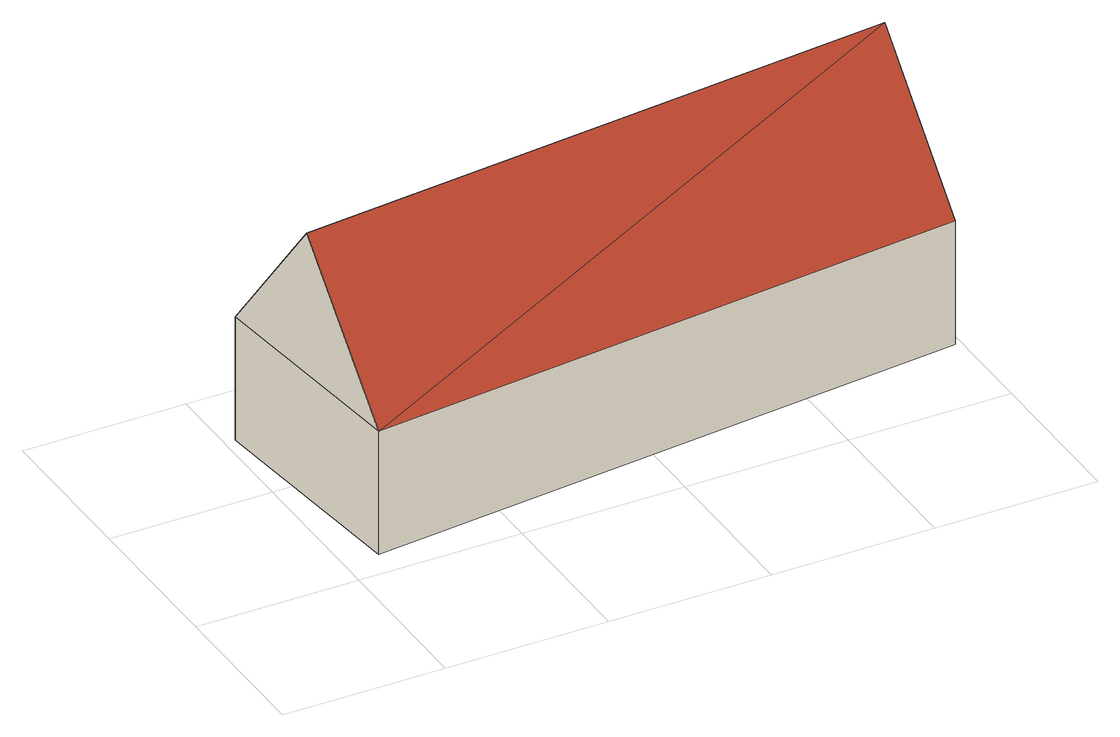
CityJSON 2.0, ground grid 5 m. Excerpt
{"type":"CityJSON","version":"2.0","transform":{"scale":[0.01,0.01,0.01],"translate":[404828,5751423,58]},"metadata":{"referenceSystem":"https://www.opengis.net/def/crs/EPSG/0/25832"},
"CityObjects":{
"building1":{"type":"Building","attributes":{"Gemeindeschluessel":"05515000","Geometrietyp2DReferenz":"3000","function":"31001_1100","roofType":"3100","measuredHeight":8.5},"address":[{"country":"Germany","locality":"Münster","thoroughfareNumber":"3","thoroughfareName":"Haus Herding"}],"geometry":[{"type":"Solid","lod":"2","boundaries":[[[[0,1,2,3]],[[4,5,1,0]],[[6,7,5,4]],[[3,2,7,6]],[[0,8,4]],[[6,9,3]],[[9,8,0]],[[0,3,9]],[[8,9,6]],[[6,4,8]],[[1,5,7,2]]]],"semantics":{"surfaces":[{"type":"WallSurface"},{"type":"RoofSurface"},{"type":"GroundSurface"}],"values":[[0,0,0,0,0,0,1,1,1,1,2]]}}]}
},
"vertices":[
[108,88,431],[108,88,35],[1982,288,35],[1982,288,431],[35,778,431],[35,778,35],[1915,978,431],[1915,978,35],[71,433,885],[1949,633,885]
]}
